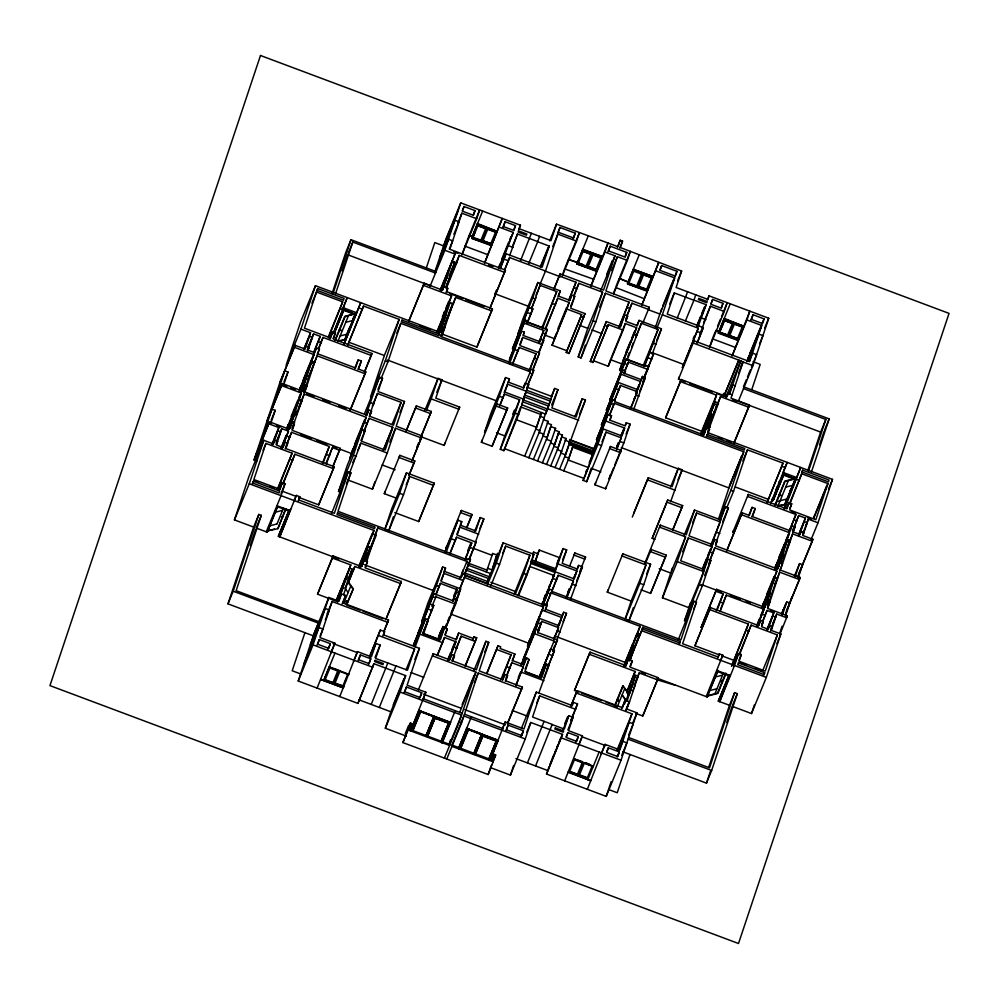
<?xml version="1.0" encoding="UTF-8"?>
<svg xmlns="http://www.w3.org/2000/svg" width="999" height="999" viewBox="0 0 999 999"><rect width="100%" height="100%" fill="white"/><g stroke="black" fill="none" stroke-linecap="round" stroke-linejoin="round"><path stroke-width="1.5" d="M612.624 399.662L596.503 439.71L612.624 399.662L615.222 400.636L614.872 401.673L703.983 435.04L716.47 395.129L680.444 381.63L681.156 379.495L726.935 396.653L728.046 393.344L732.092 394.855M340.172 330.095L340.709 329.37M720.928 681.68C721.94 679.994 721.44 683.441 721.815 681.293M618.593 700.686L618.306 699.812M701.885 434.702L715.084 401.798L701.41 435.164M434.103 716.42L419.617 710.701L411.463 730.706M452.11 305.657L447.977 315.771M706.992 426.024L709.752 426.86L707.816 432.654L832.504 479.358L817.994 522.802L811.151 539.485M406.406 736.126L385.339 728.234L400.162 692.095L405.656 675.636L373.913 663.723L357.917 703.396L298.226 681.031L314.023 633.591M256.88 461.038L254.033 459.977L280.257 381.481L295.08 345.329L305.057 349.063L310.539 332.742L300.936 329.146L315.447 285.702L440.134 332.405L450.112 302.547L437.924 332.692M253.634 527.085L258.828 514.435L261.301 515.359L236.126 590.684L318.956 621.703L313.274 635.801L227.984 603.858L253.634 527.085L234.44 519.892L248.963 476.448L263.786 440.309L273.389 443.906L278.821 427.56L268.856 423.826L269.518 421.853L289.148 429.208L295.404 410.102L287.362 428.459M259.877 445.354L271.99 409.128L275.2 410.327L270.841 423.364M272.69 407.03L284.79 370.804L287.999 372.003L283.641 385.04M302.085 390.934L282.317 383.529L281.618 385.626L301.386 393.032L289.535 428.171M279.608 383.454L295.08 345.329M234.44 519.892L249.263 483.753L263.786 440.309M278.097 488.536L292.12 453.196L265.934 443.394L253.858 479.532L280.045 489.335L282.292 482.629L285.065 483.666L281.069 495.654L266.246 531.805M328.484 337.749L342.694 301.848L316.508 292.033L304.433 328.184L330.619 337.987L332.679 331.855L335.427 332.879L333.379 339.023L371.99 353.484L364.473 372.19M253.359 481.231L252.735 483.066L279.083 492.932L279.695 491.096L253.359 481.231L252.21 484.003M317.732 288.536L317.12 290.384L343.469 300.249L344.081 298.401L317.732 288.536L316.596 291.321M281.706 448.601L288.486 431.181L281.755 428.658L276.398 445.03L283.067 447.527L284.852 442.195L287.65 443.256L285.876 448.588L334.178 466.67L318.669 504.845L298.651 497.34M313.873 352.822L320.217 336.363L313.549 333.866L307.992 350.162L314.71 352.684L316.358 347.764L319.443 348.926L317.807 353.846L355.494 367.957L358.204 359.84L361.351 361.014L358.641 369.131L365.821 371.828L350.337 409.94L365.821 371.828M300.711 386.376L299.887 388.823L313.574 355.469M287.262 427.085L288.124 424.525M331.993 293.718L345.816 252.36L350.999 239.71L435.951 271.528L435.452 273.039L352.809 242.083L348.201 253.334M227.984 603.858L233.179 591.208L258.828 514.435M333.241 292.882L350.999 239.71M288.361 429.695L295.18 409.353M301.074 391.645L307.43 372.714M288.848 429.37L291.308 422.889M301.536 391.408L303.321 386.076M250.187 545.729L255.619 529.482M301.773 391.021L307.155 374.937M299.338 391.758L314.048 354.657L294.43 347.302M301.785 391.533L311.875 361.163M342.195 270.979L347.627 254.733L430.269 285.689L430.02 286.413L444.842 250.274L460.739 202.872L520.442 225.212L519.255 228.746L531.393 233.291L520.504 260.801M289.872 428.309L291.321 423.988M292.932 419.343L295.329 412.175M335.552 293.756L352.809 242.083M296.066 414.872L297.49 410.601M304.021 391.046L305.457 386.775M296.253 414.872L297.69 410.564L295.916 414.897M304.171 391.158L309.54 375.137M366.233 417.32L349.65 458.716L366.233 417.32L304.171 394.068L292.345 427.884M314.623 362.2L304.87 391.983L366.933 415.222L368.693 409.965L371.566 411.051L369.817 416.308L393.481 425.162L401.111 402.36L377.435 393.494L372.302 406.006M318.381 349.7L323.014 337.412L371.316 355.507M285.364 448.376L291.571 432.33L329.27 446.453L323.127 462.912M291.321 422.689L294.405 423.851L292.232 430.369L340.259 448.351L332.754 467.008M308.129 379.008L317.145 355.819L365.172 373.801M261.301 515.359L256.106 528.009L267.22 532.167L275.949 509.827M283.129 484.003L294.88 454.233L333.504 468.693M290.022 510.302L279.32 536.7L278.334 536.338L289.448 510.002M278.946 535.614L289.148 510.576M333.541 333.229L347.24 297.602L343.119 307.667L356.618 312.724L345.354 340.497L344.655 339.285M279.32 536.7L279.882 535.014L279.233 534.765M338.923 559.028L279.745 536.863L290.634 509.328M283.878 524.475L283.953 523.351M344.593 342.782L345.916 338.811L344.942 338.436M355.07 313.911L355.344 313.062M344.705 340.259L355.482 313.798L344.792 339.697L337.887 341.471L348.389 315.859M464.585 574.562L470.454 559.552L467.857 558.578L467.445 559.802L338.012 511.326L350.886 472.802L348.239 471.803L334.365 513.299L298.763 499.962L299.837 496.74L296.328 495.429L279.745 536.863M344.156 344.106L360.739 302.66L353.808 319.58M348.014 344.343L363.561 306.044L399.163 319.38L385.302 360.876L370.479 397.015L384.34 355.519L399.163 319.38M347.652 345.417L363.561 306.044M326.273 464.098L332.405 447.627L339.598 450.324M318.669 504.845L334.178 466.67M340.584 492.17L338.561 491.408L347.115 465.809L361.938 429.657L364.972 430.794L361.488 441.208L385.164 450.074L392.782 427.26L369.118 418.394L363.986 430.906M352.984 448.738L352.11 451.373L365.222 419.393M331.493 513.673L348.239 471.803M338.561 491.408L353.384 455.257L361.938 429.657M365.784 415.284L379.47 377.16L382.517 378.296L378.084 391.558L404.495 401.448L396.216 426.223L422.152 435.939L412.35 460.214M349.575 473.076L360.851 443.144L387.262 453.034L372.44 489.173L347.415 479.807M363.936 431.993L369.118 418.394M369.967 413.636L377.435 393.494M381.106 378.546L387.949 361.863L400.824 323.339L530.257 371.815L529.845 373.052L532.442 374.013L526.748 387.924M426.423 267.632L434.79 242.595L443.618 245.891L458.441 209.753M333.079 555.919L332.367 558.041L350.786 564.947L335.964 601.086L317.545 594.18L333.079 555.919L361.201 566.445L367.944 546.191L370.641 547.202L366.808 558.703M304.92 632.679L292.195 670.766L300.599 673.913M424.175 283.254L408.641 321.528L424.175 283.254L442.607 290.16L452.247 261.301L456.693 262.962L446.428 287.987M435.177 270.979L445.916 239.023L460.739 202.872M298.226 681.031L313.049 644.879L328.846 597.452L338.986 601.248L341.446 593.906L338.586 600.861M319.305 639.56L317.744 644.243L328.746 648.363L330.307 643.681L319.305 639.56L317.033 645.117M464.011 206.493L462.437 211.189L473.451 215.309L475.012 210.614L464.011 206.493L462.3 210.664M383.728 632.067L387.724 622.34L332.155 601.523L320.055 637.624L334.877 643.169L317.12 688.099M468.618 236.8L461.875 254.882L476.698 218.731L461.875 213.187L449.837 249.3L505.407 270.117L489.822 308.554L505.407 270.117M372.44 489.173L374.875 481.893M387.262 453.034L395.542 428.259L421.466 437.974M345.554 578.309L336.7 601.46M441.745 290.459L442.594 287.887M337.724 602.147L350.786 564.947M444.842 250.274L454.995 254.071L441.133 289.211M343.594 594.717L352.135 569.168L348.014 579.233M446.166 287.762L454.695 262.213L449.001 276.124M348.027 583.666L354.832 566.458L400.624 583.603L385.801 619.755M442.532 289.722L443.706 286.85L447.764 288.361L446.653 291.671L492.445 308.828L476.91 347.09L442.32 334.141M341.146 593.806L345.592 595.466L343.069 603.034L388.486 620.042L387.724 622.34M456.693 262.962L459.228 255.394L504.645 272.402M396.516 498.226L384.303 493.656L385.027 491.496M476.698 218.731L479.632 209.952L469.168 235.477L473.414 237.063M438.936 333.691L445.791 314.96M437.487 331.506L451.598 295.916L423.464 285.389M361.613 566.208L364.073 559.727M439.835 332.118L441.171 328.122M361.813 565.958L367.732 546.778L359.553 566.72M440.122 331.606L445.005 316.983M332.817 682.979L338.162 669.929L329.22 666.957L323.688 680.569L343.306 687.924L343.606 687.012L323.988 679.67M361.863 566.333L364.81 557.829L367.52 558.841L366.346 561.675M249.263 483.753L373.963 530.457L359.665 565.946M477.272 224.325L496.89 231.681L496.59 232.58L491.233 245.629L471.615 238.274L491.421 245.055M482.654 211.064L471.915 237.375L491.545 244.718L491.233 245.629M329.22 666.957L348.651 674.874L348.951 673.975M414.048 463.099L414.772 460.939L399.85 455.344L399.125 457.505L414.048 463.099L408.916 475.611M405.969 431.668L416.383 405.869L431.306 411.463L420.891 437.262M366.071 557.717L367.407 553.721M365.934 559.19L368.631 551.173M366.183 559.278L370.454 547.402L366.895 555.869M440.934 335.939L443.306 328.821M366.621 558.891L370.542 547.165M441.071 336.076L447.39 317.183M447.49 317.207L441.246 335.914L444.842 327.41M366.683 561.313L377.797 528.059L466.895 561.438L466.558 562.474L487.012 570.142L492.719 553.483L496.953 555.069L491.983 569.917L487.762 568.344L486.276 571.952M360.489 567.007L363.336 560.064L367.445 561.6L365.309 567.981L401.336 581.48L400.624 583.603M443.868 327.472L455.694 297.452L491.733 310.951M480.744 240.684L486.101 227.635L477.16 224.663M433.491 485.389L409.64 476.448L403.521 494.767L388.698 530.919L384.802 529.458L391.658 508.953L406.481 472.814L434.228 483.204L418.668 521.528L394.817 512.599M481.843 240.709L487.075 228.009M384.802 529.458L399.625 493.319L406.481 472.814M431.181 398.876L438.037 378.371L441.933 379.82L435.814 398.151L459.665 407.08L458.928 409.265L431.181 398.876L426.623 409.99M388.698 530.919L393.406 516.82M485.002 261.888L502.272 218.406L484.503 263.361M343.868 686.226L333.791 683.341L339.148 670.292M491.808 243.931L472.028 237.038M395.929 666.033L375.661 658.441L380.132 645.042L375.874 643.456L371.403 656.855L357.505 651.648L339.747 696.59M360.389 654.894L358.753 659.765L369.143 663.661L370.766 658.791L360.389 654.894L358.104 660.464M505.119 221.728L503.496 226.598L513.873 230.482L515.509 225.624L505.119 221.728L502.847 227.297M499.05 266.633L499.862 264.198M369.955 656.355L380.332 630.044L384.59 631.643L383.504 634.877L419.43 648.339L407.105 685.214L425.849 692.232L410.489 731.243L419.056 710.239M500.249 268.931L506.068 253.746L542.12 267.245L549.2 246.066L537.699 241.758L539.522 236.313M499.625 268.057L513.224 232.417L499.325 227.21M357.917 703.396L373.913 663.723M418.668 521.528L434.228 483.204M420.741 436.65L444.105 445.404L444.842 443.219M476.91 347.09L492.445 308.828M504.507 270.529L509.577 257.555L545.504 271.004L539.797 284.915M509.577 255.756L517.482 234.016L537.749 241.608L528.621 263.848M387.812 662.999L371.216 704.432M385.339 728.234L390.834 711.775L405.656 675.636M446.516 546.603L445.804 548.763L461.351 510.464L472.052 514.473L466.77 527.747M481.381 442.27L496.928 403.971L507.642 407.979L492.095 446.278L481.381 442.27L482.105 440.109M418.094 632.842L433.928 593.656L453.371 600.936L457.142 589.66L440.397 583.391L435.839 594.517M378.509 635.501L414.56 649.013L407.48 670.192L395.979 665.883L379.333 707.467M738.686 400.424L752.934 365.659L768.731 318.231L709.04 295.854L707.866 299.388L676.111 287.475L681.618 271.016L620.391 247.565L622.552 241.121L620.192 240.247L618.044 246.691L556.518 224.163L551.011 240.622L531.393 233.279M433.928 593.656L413.424 645.217L429.957 603.958L433.766 605.382L422.939 632.742M445.979 552.847L457.942 520.204L461.75 521.628L460.539 525.274L475.774 530.981L480.257 517.544L483.816 518.881L475.262 542.594M505.606 377.535L490.784 413.673L484.527 432.43L499.35 396.278L505.606 377.535L509.428 378.958L508.366 382.13L523.576 387.824L525.099 383.279L528.683 384.627L523.364 398.826M529.033 307.405L512.499 348.676L529.033 307.405L532.854 308.841L527.147 323.688M461.351 510.464L460.626 512.612L471.328 516.633M496.928 403.971L496.216 406.118L506.918 410.127M442.682 566.957L427.859 603.096L421.628 621.74L436.451 585.601L442.682 566.957L445.529 568.031L444.418 571.366L461.263 577.684L462.737 573.264L465.522 574.3L458.828 591.795M509.552 363.673L521.478 331.131L524.338 332.192L523.239 335.464L539.984 341.745L540.821 339.235L543.706 340.309L538.811 353.034M415.184 646.852L425.512 618.793L428.309 619.842L423.713 633.591L440.384 639.822L444.418 627.734L447.327 628.821L445.142 635.352L456.468 639.585L458.666 632.991L473.439 638.523L474.026 636.763L476.698 637.762L465.172 666.57M525.324 320.142L509.49 359.328L525.324 320.142L528.021 321.154L527.709 322.078L547.34 329.433L541.808 343.781M537.887 282.48L523.051 318.619L517.857 334.178L532.692 298.027L537.887 282.48L560.277 290.871L558.528 296.129L569.942 300.412L571.703 295.142L574.737 296.278L570.741 308.241L585.014 313.586L568.931 353.496L566.258 352.497L581.668 314.598L566.908 309.066L569.105 302.472L557.792 298.226L545.816 327.422M422.502 633.453L437.849 639.198L443.032 626.548L445.916 627.622L455.544 604.133L435.926 596.778L435.614 597.714L432.917 596.703M435.889 595.004L440.397 583.391M463.386 580.669L443.906 573.364L441.158 581.568L460.651 588.861L455.544 604.133M512.4 364.735L519.218 347.49L536.063 353.796L529.458 370.729M542.232 344.692L522.752 337.4L520.004 345.592L539.497 352.897L532.804 370.379M531.493 308.803L540.084 285.339L556.743 291.583L542.445 328.696M406.418 687.012L404.82 691.808L420.104 697.527L421.715 692.732L406.418 687.012L404.145 692.569M478.696 534.215L459.802 527.135L457.155 535.039L476.048 542.12L469.255 559.915M526.448 391.296L507.554 384.215L504.907 392.132L523.801 399.2L518.681 414.535L503.858 450.686L500.299 449.35L504.795 435.914L519.617 399.762L504.383 394.068L499.825 405.182M559.964 227.485L558.366 232.28L573.651 238.012L575.249 233.217L559.964 227.485L557.692 233.042M449.787 554.283L456.543 537.212L471.753 542.907L465.109 559.964M499.737 406.056L504.383 394.068M545.504 271.004L557.829 234.128L576.56 241.146L562.312 275.911M492.095 446.278L507.642 407.979M491.908 760.052L494.218 754.42L495.679 754.969L488.174 774.525L402.897 742.582L410.402 723.026L411.588 723.476L409.615 729.395L449.925 744.492L449.587 745.479L408.091 729.932L410.402 723.026M507.405 724L522.377 687.075L505.794 680.856L507.554 675.574L504.67 674.5L502.909 679.77L479.195 670.891L488.748 642.32L485.939 641.271L476.398 669.842L452.684 660.963L454.458 655.694L451.573 654.607L449.812 659.889L433.216 653.671L432.492 655.856L475.899 672.102L459.228 721.99L444.405 758.129M554.258 288.549L560.127 273.863L603.533 290.122L614.997 255.794L604.969 252.035L608.016 242.932L591.021 285.577M438.673 639.61L443.032 626.548M500.299 449.35L515.122 413.199L519.617 399.762M538.923 342.694L543.756 330.469L524.313 323.177M563.149 273.077L564.56 268.868L593.194 279.071M503.858 450.686L520.679 406.918L540.821 414.46L536.538 427.285L524.675 456.206M521.578 404.62L545.666 414.185L551.036 399.363L526.785 390.272L525.012 395.179L549.263 404.258M546.79 410.826L522.539 401.748L524.275 396.978L548.526 406.069M576.56 241.146L579.383 232.73L569.005 258.029M437.574 655.244L444.468 637.474L455.894 641.745L449.001 659.515M532.442 374.013L533.753 370.117L531.156 369.143L530.806 370.179L441.708 336.813L452.809 303.559L448.826 313.299M545.342 329.782L557.792 298.226M591.358 253.334L585.889 266.721L596.79 270.429L596.49 271.328L576.873 263.973L596.678 270.766M584.74 265.909L577.172 263.074L577.434 262.287L568.431 259.428L565.109 267.52M566.845 350.749L552.072 345.217L569.105 302.472M555.119 336.551L555.993 333.916M569.093 300.05L575.986 282.255L559.39 276.036M573.688 296.953L578.871 283.329L602.572 292.22L593.031 320.791L578.209 356.93L581.006 357.979L595.829 321.84L605.382 293.269L629.095 302.148L619.343 326.885M452.035 660.664L461.163 636.201L475.437 641.545M447.227 722.227L434.927 717.632L448.863 722.839L440.921 741.558M592.444 253.371L586.987 266.745L597.065 269.63M541.558 412.649L535.789 429.095L539.897 430.631L528.783 457.742M465.546 575.349L486.95 583.354L488.673 578.583L465.859 570.042M518.543 595.516L527.097 574.662L533.891 554.345L503.096 542.819L487.2 582.205L490.497 573.538L467.682 564.997M492.719 568.119L497.689 553.259L495.354 558.941M487.187 585.377L496.316 563.136L503.096 542.819M537.549 461.026L547.177 437.525L543.031 435.976L548.051 421.341L543.444 419.605L554.682 388.436L557.954 389.66L551.873 407.879L576.111 416.958L582.192 398.751L585.464 399.975L564.747 456.618L568.955 458.191L563.761 470.841M566.258 352.497L581.668 314.598M568.931 353.496L585.014 313.586M490.459 586.613L499.575 564.36L505.669 546.153L529.907 555.232L523.826 573.438L515.272 594.293M455.194 710.701L442.033 743.119L450.636 722.065M610.177 246.179L608.591 250.911L625.174 257.13L626.76 252.385L610.177 246.179L607.892 251.736M547.177 437.525L551.473 424.7L547.315 423.139L548.051 421.341M578.209 356.93L587.749 328.359L602.572 292.22M449.063 744.205L450.499 739.884M459.627 712.562L475.899 672.102M542.395 462.837L551.298 441.146L546.441 439.335L550.724 426.511L555.581 428.321L550.549 442.957L554.707 444.518L546.553 464.398M581.006 357.979L585.302 345.13M446.753 759.015L461.575 722.864L478.246 672.989L521.653 689.248M555.581 428.321L554.845 430.132L558.99 431.693L553.97 446.316L558.116 447.877L550.711 465.946M613.661 293.781L627.347 260.414L617.357 256.668L605.881 290.996L649.288 307.255L648.563 309.44L631.967 303.221L626.835 315.734M554.707 444.518L558.99 431.693M558.254 433.491L562.4 435.052L557.38 449.687L561.725 451.311L555.057 467.582M558.116 447.877L562.4 435.052M471.391 716.77L458.803 747.801L466.833 728.146M467.145 728.658L497.839 740.147L489.572 760.389M608.341 324.588L593.518 360.739L608.279 366.271L623.114 330.12L608.341 324.588L592.931 362.487L590.259 361.488L606.343 321.566L620.616 326.91L624.612 314.96L627.647 316.096L625.886 321.366L637.312 325.637L639.073 320.379L661.463 328.771L652.285 354.046M613.823 292.657L615.122 288.748M561.663 436.863L566.008 438.486L560.988 453.121L565.496 454.807L559.565 469.268M514.148 594.18L529.907 555.232M487.062 673.164L498.014 645.754L500.699 646.753L500.112 648.501L514.872 654.033L512.674 660.639L523.988 664.884L526.173 658.353L529.07 659.44L525.037 671.528L541.695 677.772L546.291 664.035L549.088 665.084L538.761 693.144M590.259 361.488L606.343 321.566M592.931 362.487L593.518 360.739M627.347 260.414L630.381 251.311L619.867 276.973M565.496 454.807L569.78 441.983L565.272 440.297L566.008 438.486M532.754 554.845L533.653 552.147L537.762 553.683L535.052 561.775M530.919 562L531.655 559.765L555.906 568.843L554.782 572.202L555.531 570.392L531.281 561.313M569.043 443.793L573.239 445.354L568.206 460.002L588.261 467.507L583.141 480.369L586.688 481.705L601.51 445.566L606.006 432.13L621.241 437.837L616.595 449.825M568.955 458.191L573.239 445.354M616.096 286.164L619.28 278.396L628.021 282.193L627.759 282.979L647.377 290.322L647.077 291.233L627.459 283.878L647.265 290.672M535.189 562.212L539.248 550.062L559.39 557.604L555.781 568.406M474.175 753.258L481.968 734.065L467.407 728.608M495.005 740.134L482.717 735.539L496.565 740.983L488.898 759.715M501.91 679.332L511.038 654.869L496.753 649.525M608.279 366.271L610.489 359.665L621.803 363.898L619.63 370.429L622.527 371.528M636.588 286.288L641.932 273.239L632.991 270.267M506.081 677.697L511.838 662.699L523.251 666.982L515.796 686.138M625.649 319.618L631.967 303.221M623.114 330.12L625.312 323.526L636.625 327.759L619.63 370.429M643.031 273.276L637.574 286.651L647.639 289.535M521.428 664.31L538.074 622.802L540.958 623.875L538.111 630.831M523.251 658.94L539.535 618.418L559.028 625.711L561.775 617.519L542.282 610.214L544.405 603.846L547.19 604.894L545.704 609.303L562.549 615.621L563.673 612.275L566.52 613.336L555.731 643.106M459.89 588.611L464.448 577.484L543.344 607.03L527.46 646.365L542.282 610.214M529.582 639.997L529.17 641.221L530.319 638.436M585.714 472.639L586.675 469.792M641.583 305.619L658.753 262.45L641.683 305.632M591.808 456.468L593.144 452.06L568.893 442.982M588.261 467.507L592.544 454.67L572.502 447.165M571.153 720.491L577.534 703.908L573.276 702.322L572.19 705.556L536.276 692.107L523.951 728.97L505.207 721.952L490.397 759.64L498.426 739.972M494.218 754.42L492.307 760.152L452.335 745.179L451.948 746.365L493.369 761.875M502.397 730.381L502.997 728.596L464.485 714.185M521.928 664.198L534.44 633.678L539.535 618.418M542.894 605.506L549.338 589.085L551.923 590.059L551.523 591.283L680.956 639.772L693.83 601.248L696.478 602.235L682.617 643.731L718.219 657.067L719.292 653.846L722.801 655.157L706.206 696.59M618.393 382.442L601.435 424.95L618.393 382.442L637.874 389.747L640.621 381.543L621.128 374.25L622.589 369.855L625.474 370.941L624.637 373.439L641.383 379.72L642.469 376.436L645.329 377.51L633.965 408.666M626.223 358.978L609.865 399.737L626.223 358.978L645.854 366.333L646.166 365.397L648.863 366.408L642.707 381.968M542.27 604.907L555.332 571.815L574.225 578.896L576.873 570.978L557.966 563.911L563.099 548.576L566.645 549.9L562.162 563.336L577.397 569.043L578.621 565.397L582.429 566.833L570.466 599.475M583.141 480.369L597.964 444.23L603.084 428.896L621.977 435.976L624.625 428.059L605.731 420.991L607.954 414.31L611.538 415.659L610.014 420.204L625.224 425.899L626.286 422.727L630.107 424.163L623.838 442.907L614.71 465.147M488.174 774.525L491.645 764.809M586.688 481.705L591.183 468.269L600.874 471.903M546.066 605.082L550.973 592.919L640.072 626.298L636.863 635.676L638.885 636.425L639.71 633.953L629.707 658.778M609.365 415.659L614.335 403.309L743.768 451.785L730.893 490.309L718.918 519.505M554.02 639.26L558.541 627.647L541.795 621.366L538.024 632.642L557.467 639.922L553.034 651.311M614.472 400.974L620.516 385.427L637.362 391.733L631.106 407.592M624.15 373.014L628.408 362.175L647.839 369.455M627.097 360.402L641.395 323.289L658.054 329.52L644.018 366.508M508.129 725.099L506.518 729.894L521.815 735.626L523.414 730.831L508.129 725.099L505.844 730.656M551.548 592.345L558.204 575.287L573.414 580.981L566.645 598.051M661.675 265.584L660.064 270.379L675.349 276.099L676.96 271.303L661.675 265.584L659.964 269.755M594.904 484.777L610.439 446.478L621.153 450.487L605.606 488.786L594.904 484.777L595.616 482.629M574.862 552.984L574.138 555.132L584.852 559.14L585.564 556.992L574.862 552.984L569.58 566.258M610.439 446.478L609.727 448.638L620.429 452.647L621.153 450.487M655.419 327.322L659.852 314.048L674.675 277.897L655.931 270.879M660.526 312.25L661.738 308.654M539.235 677.909L550.636 649.15L554.445 650.586L543.956 677.597M644.592 366.071L649.725 352.61L653.533 354.033L643.731 378.921M656.655 328.671L662.349 314.772L674.675 277.897M534.44 633.678L554.058 641.021L553.758 641.957L556.455 642.969M605.606 488.786L606.331 486.638M610.464 474.725L609.015 479.058L613.573 467.932M490.484 767.619L510.439 775.099L513.648 765.496M510.439 775.099L525.262 738.948L530.769 722.489L562.512 734.365L546.515 774.038L606.218 796.378L621.041 760.239L636.937 712.836L626.785 709.04L629.233 701.698L625.811 710.039M575.711 709.365L539.66 695.866L532.579 717.045L552.197 724.4L535.564 765.971M695.729 294.842L693.918 300.262L674.3 292.919L667.22 314.098L703.271 327.597L697.452 342.794M544.08 721.353L527.435 762.936M687.612 291.795L677.247 318.069M546.515 774.038L562.512 734.365M548.414 768.356L548.813 767.17M607.292 592.17L622.839 553.846L650.586 564.235L643.743 584.74L628.92 620.891L625.024 619.43L631.143 601.111L607.292 592.17L608.016 589.997M578.808 692.045L574.512 690.434L590.047 652.16L626.073 665.659L636.176 635.414M700.799 433.828L701.648 431.268L665.621 417.769L681.156 379.495M685.564 381.868L678.471 379.208L679.233 376.923M698.276 328.221L682.367 367.607L698.276 328.221L662.349 314.772M564.685 780.843L582.442 735.901L568.556 730.694L573.039 717.294L568.781 715.696L564.298 729.095L552.147 724.55M571.241 705.506L577.135 690.696L622.552 707.717L625.087 700.149L629.532 701.81L626.111 710.152M574.512 690.434L590.047 652.16M622.839 553.846L622.115 556.031L645.966 564.959L639.847 583.291L625.024 619.43M632.305 517.07L648.276 477.722L672.127 486.663L678.259 468.331L682.142 469.792L670.604 501.735M732.567 354.62L749.837 311.151L746.902 319.942L761.725 325.487L749.625 361.588L694.055 340.771L693.294 343.069L738.935 360.152L723.888 396.216L716.795 393.556M698.226 326.411L706.118 304.658L693.968 300.112L685.364 321.116M567.894 732.617L566.271 737.487L576.66 741.383L578.284 736.513L567.894 732.617L566.183 736.787M699.625 334.952L710.376 306.256L724.263 311.463L709.44 347.602M712.637 299.45L711.013 304.32L721.39 308.204L723.014 303.346L712.637 299.45L710.926 303.621M709.939 346.141L712.387 338.798L735.014 347.29M568.181 772.327L590.809 780.781L568.369 771.765L587.986 779.108M724.263 311.463L727.21 302.66L721.54 316.483M720.104 331.905L715.871 330.307L718.88 331.456L718.606 332.242L738.236 339.598L737.924 340.497L718.306 333.142L730.219 303.808M718.306 333.142L724.225 318.406L743.693 326.211L724.075 318.856M654.894 539.335L652.185 538.324L667.732 500.012L682.654 505.594L672.802 530.007M645.491 561.276L644.805 563.324L660.314 525.137L686.238 534.852L694.517 510.077L720.928 519.967M665.396 557.242L666.121 555.069L651.198 549.487L650.474 551.648L665.396 557.242L650.574 593.381L641.071 589.822M652.185 538.324L667.732 500.012M660.314 525.137L659.627 527.172L685.551 536.888L677.285 561.663L662.462 597.802L688.873 607.692L703.696 571.553L677.285 561.663M577.31 774.725L582.654 761.688L573.713 758.716L593.144 766.633L593.443 765.721M628.92 620.891L633.316 607.704M727.434 335.552L732.791 322.502M728.533 335.577L733.89 322.54M624.325 665.209L625.249 662.437L556.593 636.725M627.722 658.141L627.784 658.441M629.932 660.863L634.865 646.166L632.267 645.192L625.337 666.096L629.07 656.93M626.136 664.098L632.267 645.192M625.574 666.208L628.621 658.266M703.458 434.353L710.351 414.048L712.949 415.022L708.553 428.171M703.421 434.952L710.351 414.048M650.574 593.381L666.121 555.069M704.208 432.954L710.264 414.285L712.886 415.222M707.042 424.425L707.767 424.2L707.055 423.926L705.694 427.335L706.393 427.597L705.806 426.998M631.78 652.684L633.104 648.726M629.595 660.426L634.652 646.753M708.803 425.586L711.463 417.594L709.727 421.853M708.653 426.348L712.737 415.609M738.498 338.798L718.731 331.905M629.632 660.651L641.633 630.706L766.333 677.409L751.51 713.561L732.13 706.293L726.71 722.552M642.819 627.322L642.282 628.933L679.782 642.981L680.319 641.37L642.819 627.322L641.683 630.094M707.255 434.465L706.718 436.076L744.23 450.124L744.767 448.514L707.255 434.465L706.118 437.25M714.435 404.108L717.032 405.082L717.794 402.809L718.443 403.047L707.854 431.918M627.459 658.978L632.317 660.801L630.182 667.195L658.304 677.722L642.769 715.996L635.689 713.348M738.523 373.089L743.081 361.975L730.993 398.164L749.412 405.07L733.878 443.344L748.701 407.192L720.566 396.665L708.741 426.685M576.373 692.994L631.942 713.81L619.904 749.924L605.082 744.367L587.325 789.31M608.329 747.801L606.768 752.497L617.769 756.618L619.33 751.922L608.329 747.801L606.618 751.972M753.034 314.747L751.46 319.43L762.474 323.551L764.035 318.868L753.034 314.747L750.749 320.304M626.61 692.819L635.127 671.44L589.335 654.283M628.433 694.442L631.493 685.401M627.072 700.898L635.614 675.349L627.647 694.867M729.645 393.943L740.634 361.051L752.934 365.659M662.462 597.802L670.729 573.026L685.551 536.888M671.415 570.991L672.389 568.081M629.532 701.81L639.173 672.951L657.592 679.857M748.825 356.181L747.639 359.702L760.763 327.722M702.796 570.129L711.962 546.803L688.286 537.937L680.669 560.751L704.345 569.617M710.589 545.529L720.279 521.903L696.615 513.036L688.985 535.851L712.662 544.717L714.422 539.46L717.294 540.534L715.546 545.791L777.609 569.03L779.744 562.649L782.517 563.686L779.607 570.791M606.218 796.378L608.516 789.485L617.245 792.744L630.019 754.495M608.953 788.174L611.151 781.63M751.81 389.523L760.202 364.385L753.059 361.713M642.769 715.996L658.304 677.722M748.701 407.192L749.412 405.07M678.046 640.247L693.83 601.248M690.384 603.159L684.44 620.953L699.263 584.802L707.816 559.203L710.851 560.339L702.297 585.951L695.454 602.622M718.456 519.318L728.945 487.937L743.768 451.785M711.675 544.83L725.361 506.705L728.396 507.842L715.846 543.181M726.698 507.979L733.541 491.296L747.402 449.812L783.016 463.149L767.12 502.522L783.016 463.149M708.528 564.26L714.847 547.889L776.91 571.128L762.799 606.718M719.28 654.882L694.954 645.766L710.451 607.604L758.765 625.699L760.539 620.367L763.348 621.415L761.563 626.748L768.231 629.245L772.652 616.021L775.686 617.157L770.554 629.67M733.453 530.556L732.779 532.579L748.276 494.418L786.9 508.878L788.948 502.747L791.707 503.771L789.647 509.915L815.833 519.717L827.921 483.578L801.722 473.763L789.759 502.959M694.954 645.766L710.451 607.604M716.608 589.31L701.123 627.422L716.608 589.31L764.635 607.292L767.07 600.636M742.182 512.787L726.598 551.148L742.182 512.787L749.375 515.484L752.085 507.355L755.219 508.528L752.509 516.658L790.209 530.769L791.845 525.861L794.929 527.01L793.293 531.93L800.024 534.453L801.061 531.331L799.35 535.501M748.276 494.418L747.602 496.441L795.903 514.522L789.56 530.981M717.007 610.439L723.139 593.968L715.946 591.283M720.142 611.613L726.285 595.154L763.973 609.265L757.766 625.312M772.389 498.538L770.616 503.833L787.212 462.387L783.091 472.452L796.59 477.51L796.028 479.195L782.941 474.3L783.516 472.602M784.739 508.628L800.711 467.445L785.326 505.282L784.665 505.044L795.179 479.42L783.403 475.012L772.901 500.636L772.239 500.387L772.814 498.701M657.13 678.209L707.192 696.952L708.216 693.368M772.901 500.636L783.104 475.599M773.176 499.787L773.788 499.063M777.709 488.761L778.084 487.874M729.994 675.399L719.292 701.485L718.306 701.123L729.12 675.361M718.918 700.399L719.854 699.799L719.292 701.485M784.665 505.044L784.627 504.07M785.514 502.822L786.937 498.439M708.766 767.207L729.457 705.294L719.717 701.648L729.42 675.761M784.115 508.928L785.888 503.596M723.85 689.26L724.125 688.211M731.942 665.147L748.401 624.088L709.777 609.627M739.747 652.921L751.148 625.124L777.347 634.927L765.271 671.078L739.073 661.263L741.32 654.557L738.548 653.508L734.54 665.496L719.717 701.648M731.53 666.37L748.401 624.088M802.697 470.167L802.085 472.015L828.421 481.88L829.045 480.044L802.697 470.167L801.56 472.952M739.41 654.894L751.148 625.124M789.797 504.108L801.722 473.763M776.098 564.71L775.274 567.157L789.06 533.578M763.636 602.622L762.786 605.182L774.762 575.986M807.841 470.379L820.641 432.08L825.823 419.43L743.493 388.586L744.03 386.975L829.182 418.881L811.438 472.003M808.591 470.991L825.823 419.43M622.802 751.785L706.468 783.129L711.65 770.479L737.324 693.643L734.64 692.644L709.527 767.831L628.533 737.499M767.469 597.752L768.281 597.664L767.582 597.402L766.32 600.474L766.907 601.073M779.158 564.435L778.571 563.836L779.307 563.998M777.06 569.18L783.091 551.211M764.21 608.478L770.878 587.524L763.948 608.428L770.004 593.568M777.272 569.343L783.166 551.286L783.84 551.985L780.381 562.337M775.311 568.656L789.547 532.742L741.52 514.76M765.371 606.093L766.77 601.935M767.157 600.911L774.774 577.522M778.046 568.169L779.133 563.823M779.919 562.712L787.724 539.385L775.748 568.581M706.468 783.129L710.414 771.303M819.567 444.805L824 431.531M766.458 603.983L767.894 599.687L766.183 603.883M767.607 606.018L772.989 589.947M781.73 563.723L785.027 553.858M762 623.688L767.07 610.426L773.788 612.949L766.945 629.919M785.788 612.911L799.45 579.582L779.682 572.177L767.719 608.453L787.349 615.809L786.688 617.782L776.722 614.048L772.739 623.776M797.439 577.397L812.262 541.258L792.632 533.903L780.381 570.079L800.162 577.484L799.45 579.582M793.506 529.245L798.713 515.571L805.381 518.081L799.25 535.464M776.722 614.048L771.24 630.369L780.843 633.965L766.333 677.409M817.994 522.802L808.391 519.205L802.946 535.551L812.924 539.285L812.262 541.258M814.21 516.183L813.598 518.031L826.76 485.601M783.228 609.577L782.254 612.474L785.714 604.045M782.379 614.959L786.737 601.91L789.822 603.071L785.464 616.108M795.192 576.635L799.55 563.598L802.622 564.747L798.263 577.784M764.66 672.727L764.035 674.575L737.699 664.71L738.311 662.861L764.66 672.727L763.511 675.511M751.51 713.561L754.407 704.869M779.657 633.503L782.067 626.261M790.521 600.973L791.97 596.628M522.377 664.422L524.8 657.167L527.684 658.254M345.854 601.648L346.403 601.386M780.032 493.981L779.545 493.931M720.866 680.868L721.515 681.181L721.078 680.569M315.447 285.702L300.624 321.84L286.101 365.284L300.936 329.146M311.95 303.159L316.508 292.033M267.495 419.68L282.317 383.529M266.795 421.778L281.968 384.578M283.966 381.843L287.999 372.003M254.695 458.004L269.518 421.853M254.033 459.977L268.856 423.826M271.166 420.167L275.2 410.327M303.696 349.425L310.539 332.742M304.208 348.763L309.353 336.263L312.362 337.387L307.23 349.9M263.087 450.337L265.934 443.394M304.957 348.738L306.094 345.954L309.128 347.09L307.417 351.261L309.028 347.053M308.978 344.992L313.549 333.866M271.978 444.243L278.821 427.56M272.078 444.58L277.809 430.681L280.719 431.768L276.161 442.894M272.852 444.555L274.563 440.384L277.572 441.508L276.436 444.293M277.198 439.785L281.755 428.658M313.948 351.66L320.217 336.363M276.336 444.255L277.472 441.471M303.246 379.745L312.937 356.106M314.073 353.334L316.358 347.764M299.225 390.796L314.048 354.657M300.075 390.646L312.025 361.226L314.96 362.325M300.637 390.559L307.055 374.887M300.599 390.684L306.955 375.174M318.456 348.539L323.014 337.412M300.986 391.758L304.183 383.803M291.096 416.558L297.889 400.012M298.963 397.315L300.137 394.468M303.097 387.325L301.323 391.633L304.22 384.553L307.005 385.589L304.158 392.545M301.661 391.758L304.358 384.952M286.563 429.183L301.386 393.032M317.158 354.483L319.443 348.926M287.262 428.671L299.25 399.425L302.035 400.462L298.039 410.189M308.916 376.099L317.145 355.819M287.774 428.733L295.404 410.102M288.474 428.896L292.457 420.779M288.748 428.396L291.071 422.714M281.056 447.714L286.139 435.377M288.499 429.72L291.983 421.191L294.58 422.165L292.245 427.847M292.395 420.729L289.198 428.696L291.184 424.088M303.908 392.619L306.818 385.527M281.156 448.663L286.288 436.163M281.643 447.864L288.486 431.181M289.623 428.559L291.346 424.363M299.038 406.581L304.171 394.068M282.567 447.764L284.852 442.195M298.364 408.916L301.848 400.399M328.446 336.601L342.694 301.848M292.133 429.408L294.405 423.851M286.438 444.842L291.571 432.33M329.82 338.798L332.679 331.855M285.377 448.813L287.65 443.256M333.404 332.854L342.969 309.515M334.091 333.004L343.431 310.227L355.207 314.635M334.403 332.867L343.656 310.314M334.116 333.716L343.943 309.74M333.142 338.436L335.427 332.879M334.852 340.572L344.792 316.333L353.646 314.073M338.873 331.73L339.485 329.545M335.689 339.56L345.055 316.708L355.032 313.711M340.497 330.132L341.096 330.694M277.297 489.348L292.12 453.196M279.445 489.585L282.292 482.629M283.479 482.03L294.88 454.233M281.081 493.406L285.065 483.666M346.091 335.627L347.252 332.804M352.959 318.768L354.195 315.884M348.127 330.831L349.275 328.009M346.478 337.437L348.176 333.316M349.3 330.569L350.424 327.822M276.486 508.503L276.998 507.255M267.22 532.167L277.635 506.793L288.748 510.964L289.023 510.114L278.334 536.338M277.098 523.776L283.504 508.116M282.093 518.119L281.618 517.032L282.392 517.557M281.543 517.22L281.943 516.945M285.19 509.79L277.872 528.658L267.357 530.919M282.33 517.395L282.792 516.533M277.872 528.658L286.039 508.741M294.056 500.986L296.328 495.429M298.127 500.911L299.837 496.74M354.795 368.181L358.204 359.84M357.929 369.355L361.351 361.014M322.427 463.136L329.27 446.453M326.136 462.924L332.405 447.627M364.585 371.553L371.99 353.484M332.842 466.421L340.259 448.351M396.828 333.079L400.824 323.339M364.647 413.311L379.47 377.16M355.007 443.331L364.697 419.705M366.408 415.534L368.693 409.965M377.947 389.423L382.517 378.296M369.293 416.608L371.566 411.051M360.976 440.522L364.972 430.794M352.859 462.599L354.57 458.429M357.992 450.087L360.851 443.144M346.316 483.916L350.886 472.802M440.109 256.393L454.932 220.242L459.003 221.778L453.883 234.29M434.84 272.627L448.526 239.273L452.672 240.821L449.25 249.163M457.892 222.914L461.875 213.187M440.734 288.823L454.995 254.071M440.272 290.497L452.247 261.301M441.471 290.634L446.728 277.834L449.175 278.746L446.228 285.926M317.545 594.18L332.367 558.041M473.301 214.785L475.012 210.614M446.116 287.375L450.674 276.248M451.81 273.464L459.228 255.394M446.053 292.532L447.764 288.361M391.983 424.6L401.111 402.36M383.229 450.187L392.345 427.947M383.666 449.513L392.782 427.26M399.937 412.575L404.495 401.448M471.615 238.274L477.385 223.988L497.002 231.343L477.534 223.539L476.973 225.237L496.59 232.58M473.638 235.427L475.262 231.481M473.076 237.362L477.847 225.749L485.689 228.684M389.835 442.17L395.542 428.259M442.32 316.97L444.655 311.276M445.816 308.429L448.738 301.311M444.118 312.899L444.505 312.075M436.775 332.068L451.598 295.916M313.761 634.353L328.846 597.452M310.339 644.592L325.162 608.453L329.32 610.002L325.324 619.73M438.449 332.729L444.917 316.945M439.423 332.38L442.033 325.849M304.033 663.648L318.856 627.509L322.927 629.033L320.08 635.988M439.66 332.542L440.821 329.707M440.459 331.256L442.207 326.998M446.004 321.091L455.694 297.452M327.023 614.035L332.155 601.523M336.551 600.274L349.687 568.256L353.733 569.767M336.363 600.849L345.042 579.695L342.482 587.362L343.706 587.824M406.693 429.508L416.383 405.869M336.913 601.061L346.665 577.272L349.126 578.184L345.005 588.249M337.6 601.298L339.335 597.077M339.81 595.854L343.381 587.2M384.303 493.656L399.85 455.344M348.002 583.141L354.832 566.458M342.17 603.808L345.592 595.466M359.028 565.709L372.14 533.741L376.236 535.277L368.256 554.732M343.693 603.246L350.786 586.013M359.141 566.595L373.963 530.457M359.965 566.97L368.169 546.94M360.651 567.145L364.123 558.691M424.925 410.339L438.037 378.371M361.513 565.234L363.848 559.552M361.263 566.558L364.81 557.829M347.577 601.086L347.177 601.685L347.078 601.036M361.725 565.958L364.298 559.84L362.662 564.11M328.034 649.238L330.307 643.681M346.441 604.545L353.296 588.773L347.752 581.118M374.375 536.401L377.797 528.059M347.028 603.908L347.515 602.047M346.865 604.432L353.296 588.773M368.094 553.171L375.487 534.989M365.159 567.157L367.445 561.6M436.8 392.332L441.933 379.82M330.881 652.909L334.877 643.169M419.905 439.26L431.306 411.463M416.895 446.99L418.606 442.819M411.888 460.964L422.152 435.939M372.739 667.257L334.952 653.109L323.688 680.569L320.679 679.42L343.306 687.924M409.078 474.837L414.772 460.939M406.218 484.79L409.64 476.448M501.823 258.991L508.666 242.307M509.802 239.523L510.939 236.738M513.798 229.795L515.509 225.624M498.401 268.556L513.224 232.417M500.362 267.645L506.068 253.746M518.731 229.383L520.442 225.212M512.912 245.13L517.482 234.016M339.835 671.378L335.065 683.004L342.919 685.938L347.677 674.313M505.019 268.681L509.577 257.555M494.817 294.156L496.528 289.985M344.967 682.23L346.104 679.457M353.521 661.375L357.505 651.648M444.105 445.404L459.665 407.08M369.493 656.468L380.332 630.044M370.179 657.354L375.874 643.456M386.513 617.619L401.336 581.48M368.481 664.347L370.766 658.791M383.928 631.168L388.486 620.042M382.879 635.814L384.59 631.643M375 657.554L380.132 645.042M549.675 240.846L556.518 224.163M540.184 267.033L548.164 247.577M540.646 266.908L549.2 246.066M552.697 246.641L557.829 234.128M536.088 295.067L540.084 285.339M508.941 361.713L521.478 331.131M531.48 308.554L536.038 297.427M527.147 322.739L532.854 308.841M523.189 334.977L524.338 332.192M519.892 344.343L522.752 337.4M512.949 362.787L519.218 347.49M507.717 383.129L509.428 378.958M504.133 392.557L507.554 384.215M572.976 238.773L575.249 233.217M444.83 552.172L457.942 520.204M553.846 289.161L560.127 273.863M460.039 525.799L461.75 521.628M456.943 534.09L459.802 527.135M556.743 291.583L541.92 327.722L526.648 322.003M450.274 552.509L456.543 537.212M443.831 572.19L445.529 568.031M441.046 580.319L443.906 573.364M414.098 646.603L425.512 618.793M539.185 341.583L543.756 330.469M558.004 296.428L560.277 290.871M539.685 342.02L540.821 339.235M406.006 669.867L414.56 649.013M431.93 606.518L435.926 596.778M529.22 370.479L536.063 353.796M426.923 622.065L433.766 605.382M393.219 704.944L404.058 678.533M523.389 387.45L525.099 383.279M542.782 340.559L547.34 329.433M423.201 632.617L427.759 621.49M512.749 414.235L514.46 410.065M523.414 388.499L530.257 371.815M466.92 526.985L472.052 514.473M539.135 351.436L543.706 340.309M533.229 368.181L539.497 352.897M577.172 263.074L588.399 235.577M576.873 263.973L582.417 250.374L591.246 253.671M414.86 659.452L419.43 648.339M528.046 384.016L533.753 370.117M526.972 388.798L528.683 384.627M524.288 396.378L525.462 393.519M522.14 403.271L523.801 399.2M568.581 300.324L575.986 282.255M474.562 531.456L480.257 517.544M558.016 328.509L566.57 307.655M569.418 300.711L571.703 295.142M467.794 550.449L470.641 543.493M552.072 345.217L566.908 309.066M464.922 559.59L471.753 542.907M573.738 295.841L578.871 283.329M570.741 306.019L574.737 296.278M479.87 528.521L483.816 518.881M462.15 572.477L463.299 569.692M460.064 578.121L466.895 561.438M461.026 577.434L462.737 573.264M453.846 595.754L456.705 588.798M469.006 559.29L476.048 542.12M452.584 600.786L457.142 589.66M452.884 600.511L456.306 592.17L459.19 593.244L451.198 612.712M441.096 630.406L438.549 637.087L440.834 631.518M453.071 601.211L454.208 598.438L457.092 599.512L445.117 628.708M464.185 574.837L470.454 559.552M418.394 689.822L433.216 653.671M439.323 640.172L444.418 627.734M454.945 602.772L460.651 588.861M444.93 628.009L446.64 623.838M447.777 621.053L449.488 616.883M445.067 634.353L447.327 628.821M419.43 698.301L421.715 692.732M437.05 655.544L444.468 637.474M405.282 733.678L408.703 725.336M402.897 742.582L408.091 729.932M409.29 729.095L411.588 723.476M590.721 286.788L604.969 252.035M422.989 699.188L425.849 692.232M411.201 730.694L419.355 710.751L450.062 722.24L441.795 742.482M411.176 731.243L419.767 710.277M412.837 730.281L420.567 711.35L434.053 716.658L426.386 735.351M413.024 730.444L420.704 711.788L433.716 716.745M551.261 396.778L554.682 388.436M551.685 404.957L557.954 389.66M447.839 659.402L450.686 652.447M451.823 649.675L454.682 642.719M455.819 639.934L458.666 632.991M447.914 660.439L455.319 642.369M617.345 247.19L620.192 240.247M448.476 659.827L455.894 641.745M606.643 274.488L612.337 260.589M492.719 553.483L491.983 555.294L473.389 548.326M600.749 290.547L614.997 255.794M449.288 660.164L451.573 654.607M619.692 248.077L622.552 241.121M533.391 459.465L543.768 434.165L539.16 432.442L544.193 417.807L540.084 416.258M456.031 648.701L461.163 636.201M611.65 270.579L617.357 256.668M452.172 661.251L454.458 655.694M599.675 307.168L605.382 293.269M425.661 736.313L433.766 716.52M426.024 736.151L434.328 715.721M427.197 736.563L434.927 717.632M427.385 736.725L435.04 718.144M427.51 736.538L435.114 717.657M502.822 553.096L505.669 546.153M625.049 256.556L626.76 252.385M472.889 639.547L474.026 636.763M465.297 665.571L476.698 637.762M639.135 255.107L627.872 282.642L636.763 285.914M627.459 283.878L633.104 269.93L652.722 277.285L652.422 278.184L632.804 270.841L633.366 269.143L652.996 276.498L633.216 269.593M440.909 741.782L448.451 723.164M628.92 282.979L633.691 271.353M441.121 741.807L448.863 722.839M574.787 416.82L582.192 398.751M473.976 670.466L485.939 641.271M579.77 413.873L585.464 399.975M462.137 704.595L474.113 675.411M484.752 652.047L488.748 642.32M618.831 327.173L629.095 302.148M619.48 327.472L624.612 314.96M474.25 682.717L478.246 672.989M449.013 745.266L461.526 715.097L400.162 692.095M625.936 320.267L627.647 316.096M451.91 745.167L463.886 715.971L525.262 738.948M611.063 358.279L625.312 323.526M532.917 553.946L533.653 552.147M532.217 558.404L533.891 554.345M517.857 595.666L529.832 566.47L554.083 575.561L542.107 604.745M486.613 673.551L498.014 645.754M537.762 553.683L539.248 550.062M458.966 749.15L467.544 728.184M459.24 748.613L467.32 728.883M460.614 748.189L468.356 729.258L481.83 734.565M460.801 748.351L468.494 729.695L481.493 734.652M625.948 352.347L630.519 341.233M631.655 338.449L634.502 331.493M636.788 325.936L639.073 320.379M623.051 360.389L635.027 331.193M621.803 363.898L636.625 327.759M627.709 356.643L629.42 352.472M631.705 346.915L633.416 342.744M635.689 337.187L641.395 323.289M622.589 369.855L606.306 410.389L621.128 374.25M643.019 322.552L649.288 307.255M623.838 373.289L628.408 362.175M624.338 373.726L625.474 370.941M593.131 450.462L607.954 414.31M592.02 454.42L605.731 420.991M593.144 452.06L592.407 453.871L593.881 449.113L569.63 440.035M614.248 400.724L620.516 385.427M592.12 455.132L592.857 453.334L568.606 444.243M589.16 462.924L603.084 428.896M500.774 679.894L511.038 654.869M609.765 414.435L614.335 403.309M502.397 680.057L504.67 674.5M609.827 419.83L611.538 415.659M473.451 754.22L481.555 734.427M473.801 754.058L482.117 733.628M512.025 660.988L514.872 654.033M602.01 441.858L606.006 432.13M507.267 673.826L511.838 662.699M474.975 754.47L482.717 735.539M475.162 754.632L482.817 736.051M475.287 754.445L482.904 735.838M505.269 681.131L507.554 675.574M557.042 563.311L563.099 548.576M662.699 306.056L673.538 279.645M674.675 276.86L676.96 271.303M555.744 569.33L557.966 563.911M543.906 598.738L545.629 594.542M541.808 604.383L542.969 601.548M544.13 598.726L545.866 594.48M548.763 587.412L549.925 584.577M552.834 577.509L553.995 574.675M542.032 604.37L543.206 601.51M544.03 599.375L546.141 594.355M546.965 592.22L548.139 589.36M549.075 587.2L550.249 584.34M551.073 582.205L552.247 579.345M553.184 577.185L554.358 574.325M543.056 604.383L549.338 589.085M531.293 635.826L534.877 627.31M535.851 624.7L539.435 616.196M540.422 613.586L542.295 609.24M562.662 559.64L566.645 549.9M677.622 280.744L681.618 271.016M658.054 329.52L643.231 365.671L626.573 359.428M521.153 665.209L535.988 629.058L538.861 630.144L537.724 632.916M545.841 605.431L550.973 592.919M551.923 590.571L558.204 575.287M643.756 366.645L654.02 341.621M669.742 304.033L674.3 292.919M544.905 610.451L547.19 604.894M518.231 677.697L520.504 672.165M523.339 665.259L526.173 658.353M656.905 339.885L661.463 328.771M537.799 631.106L541.795 621.366M515.846 685.052L523.251 666.982M635.626 393.119L639.048 384.777M640.759 380.607L642.469 376.436M637.2 389.885L640.621 381.543M633.89 399.475L635.027 396.69M630.519 408.416L637.362 391.733M643.843 377.672L653.533 354.033M525.112 669.105L529.07 659.44M621.153 435.239L623.438 429.682M625.149 425.512L626.286 422.727M488.698 759.465L496.291 740.846M616.67 446.753L618.381 442.582M621.241 435.626L624.088 428.683M488.686 759.69L496.241 741.071M616.633 447.527L618.344 443.356M621.203 436.401L624.625 428.059M639.622 391.408L645.329 377.51M616.683 448.951L621.241 437.837M502.36 728.908L505.207 721.952M626.111 433.891L630.107 424.163M507.554 723.214L522.377 687.075M492.794 762L495.679 754.969M576.91 569.567L578.621 565.397M567.707 592.682L569.418 588.511M573.975 577.385L575.112 574.612M566.033 597.402L569.455 589.06M573.451 579.32L576.873 570.978M566.246 598.351L573.414 580.981M579.72 571.653L585.564 556.992M557.966 626.173L560.826 619.218M561.962 616.445L563.673 612.275M558.354 625.861L561.775 617.519M576.735 580.731L582.429 566.833M553.896 638.224L555.044 635.439M553.97 638.761L558.541 627.647M539.235 676.96L550.636 649.15M539.235 677.172L554.058 641.021M563.111 621.678L566.52 613.336M540.584 677.934L546.291 664.035M540.609 678.184L545.741 665.684M552.884 650.062L554.595 645.891M552.909 651.048L557.467 639.922M521.453 728.246L536.276 692.107M547.04 668.656L554.445 650.586M521.103 735.926L522.24 733.141M521.128 736.388L523.414 730.831M536.813 702.821L539.66 695.866M526.773 732.217L530.769 722.489M697.065 325.05L700.486 316.708M701.623 313.923L704.482 306.98M707.329 300.025L709.04 295.854M696.877 326.561L704.857 307.093M697.052 326.348L706.118 304.658M693.094 338.923L694.23 336.139M678.471 379.208L694.055 340.771M703.533 322.939L710.376 306.256M665.621 417.769L680.444 381.63M697.002 342.894L703.271 327.597M633.628 513.461L648.276 477.722M721.303 307.517L723.014 303.346M712.961 337.387L715.284 331.73M717.569 326.161L720.404 319.243M720.329 330.307L723.563 322.39M570.866 705.993L577.135 690.696M571.565 706.493L573.276 702.322M564.785 723.626L567.632 716.683M563.074 729.595L568.781 715.696M549.949 764.397L554.033 754.12M555.082 751.885L556.218 749.1M556.893 747.177L558.029 744.392M559.065 742.145L560.876 737.437M570.691 720.591L577.534 703.908M567.907 729.807L573.039 717.294M670.629 486.913L678.259 468.331M678.046 479.795L682.142 469.792M645.491 563.386L651.198 549.487M741.558 329.133L742.632 326.498L733.641 323.127M631.143 601.111L645.966 564.959M732.08 356.081L746.902 319.942M701.648 431.268L716.47 395.129M700.649 434.877L714.335 401.511L718.443 403.047L717.032 405.082M701.698 434.902L714.26 404.27M575.998 742.07L578.284 736.513M710.389 414.448L711.063 415.159M702.684 434.79L705.544 427.834L709.64 429.37L707.929 433.541M702.534 435.689L707.717 424.3M703.121 434.865L710.027 417.994M702.821 435.626L706.693 427.122M703.059 435.739L709.065 420.979M646.603 573.975L650.586 564.235M706.268 428.596L708.029 424.275M708.666 425.05L710.376 420.879M711.513 418.094L714.372 411.151M715.509 408.366L717.22 404.195M708.603 425.849L720.566 396.665M579.02 744.243L582.442 735.901M708.591 429.695L709.752 426.86M723.888 396.216L738.711 360.077L742.781 361.863L740.509 367.42M725.811 397.202L740.634 361.051M726.335 397.515L728.046 393.344M672.951 529.233L682.654 505.594M729.12 393.544L732.654 384.927L735.102 385.839M749.787 353.621L760.614 327.21M761.75 324.425L764.035 318.868M746.89 361.638L761.725 325.487M748.014 360.489L758.853 334.078L762.924 335.602L759.502 343.943M583.104 763.361L578.284 775.099L588.211 778.433M623.613 666.046L640.072 626.298M623.95 665.746L632.23 645.566M749.038 361.451L752.459 353.109L756.618 354.657L751.485 367.17M624.3 666.296L637.762 633.216L640.459 634.228M624.675 666.133L629.07 655.232M625.037 665.409L628.134 658.528M625.037 666.008L631.955 649.138M629.27 656.318L630.981 652.122M625.362 666.221L628.209 659.265M764.735 327.959L768.731 318.231M631.643 652.996L633.391 648.738M629.67 659.902L641.633 630.706M743.493 386.638L746.353 379.682M747.489 376.898L750.336 369.955M630.032 666.358L632.317 660.801M684.253 535.102L694.517 510.077M614.635 705.744L622.802 685.814L628.771 693.368M615.009 705.794L623.239 685.701M617.844 700.686C617.919 699.512 618.256 701.373 617.307 700.823M692.619 522.764L696.615 513.036M617.157 707.017L624.762 688.511M621.041 760.239L599.125 752.047L587.799 779.67L588.099 778.77L569.742 771.89M682.592 551.848L688.286 537.937M601.086 754.108L605.082 744.367M627.135 690.896L635.127 671.44M621.665 708.491L625.087 700.149M624.537 704.033L632.604 684.365L635.052 685.277L632.692 691.021M629.308 694.293L631.043 690.072M634.615 684.078L639.173 672.951M635.714 682.005L638.061 676.261L634.015 674.75M617.107 749.949L631.942 713.81M617.694 750.087L629.108 722.289L633.254 723.838L628.696 734.964M618.781 751.061L622.764 741.333L626.848 742.856L621.715 755.369M617.045 756.88L618.194 754.095M617.619 756.093L619.33 751.922M741.907 455.469L729.395 486.263L741.945 455.681M632.941 722.564L636.937 712.836M742.844 460.926L747.402 449.812M719.655 520.616L725.361 506.705M703.009 567.257L706.43 558.916M707.579 556.143L710.426 549.188M712.137 545.017L714.422 539.46M702.971 568.344L710.951 548.876M702.272 570.441L711.962 546.803M722.689 521.753L728.396 507.842M703.259 570.329L707.816 559.203M715.584 544.705L717.294 540.534M709.715 560.402L714.847 547.889M704.582 575.636L710.851 560.339M679.183 644.143L680.319 641.37M693.618 609.19L696.478 602.235M748.638 515.759L752.085 507.355M751.785 516.933L755.219 508.528M716.295 610.651L723.139 593.968M720.579 609.053L726.285 595.154M775.761 490.297L777.459 486.176M778.583 483.429L779.707 480.681M772.239 500.387L782.941 474.3M773.513 499.912L783.915 474.537M774.824 505.357L784.764 481.118L795.004 478.496M778.783 496.54L779.457 494.33M775.661 504.345L785.027 481.493L795.266 478.871L784.764 504.483L779.232 505.894M779.994 494.542L780.569 494.58M780.831 495.704L780.469 494.917M777.859 506.268L788.361 480.644M717.582 658.016L719.292 653.846M789.834 491.383L790.983 488.561M720.516 660.714L722.801 655.157M708.778 692.007L716.458 673.289M710.764 687.324L711.875 684.64M707.192 696.952L717.881 670.729L717.594 671.578L728.721 675.749M714.447 693.868L707.329 695.704L718.106 670.454M786.675 508.304L788.948 502.747M789.997 507.942L791.707 503.771M714.735 694.255L723.476 672.901M824.575 430.119L829.182 418.881M721.515 682.005L722.115 682.891M715.496 693.606L717.569 693.081L725.749 673.164M707.604 696.066L717.844 693.443L726.011 673.526M718.306 701.123L728.995 674.899M733.416 666.021L738.548 653.508M789.06 531.206L795.903 514.522M778.646 558.054L784.39 544.055M785.539 541.258L788.398 534.253M789.547 531.456L791.845 525.861M774.625 569.13L789.547 532.742M775.773 568.818L787.2 540.946L789.797 541.92M739.035 660.114L741.32 654.557M778.458 564.173L779.832 560.764L780.531 561.026L779.72 561.101M776.673 569.018L780.494 561.126M777.035 568.906L782.804 554.832M792.432 530.869L798.713 515.571M766.633 594.617L774.038 576.548M776.772 569.58L779.744 562.649M777.259 568.98L782.979 555.019M778.383 567.032L780.806 561.113M762.087 607.28L776.91 571.128M792.644 532.617L794.929 527.01M787.462 546.503L792.632 533.903M762.512 607.954L774.949 577.584L777.547 578.558L773.476 588.498M786.9 548.701L790.309 540.359M762.562 608.079L770.853 587.862M785.714 551.86L790.459 540.422L787.374 539.26M763.286 608.466L767.682 597.564M763.636 607.742L766.745 600.861M756.543 625.811L759.402 618.856M760.539 616.071L769.979 592.869M757.23 625.374L764.06 608.691M764.185 608.041L767.969 599.188M757.13 625.948L763.973 609.265M774.55 584.69L779.682 572.177M758.266 625.923L760.539 620.367M767.482 607.442L770.279 600.337L767.682 599.363M767.619 607.504L769.904 601.935L766.32 600.474M762.499 621.54L767.07 610.426M798.538 534.752L805.381 518.081M761.638 625.586L763.348 621.415M798.501 535.501L804.195 521.603L807.217 522.727L802.647 533.853M729.457 705.294L734.64 692.644M805.544 526.148L808.391 519.205M732.717 704.894L737.324 693.643M802.834 535.202L803.995 532.43L800.961 531.293M766.945 629.632L773.788 612.949M767.694 629.894L769.405 625.724L772.427 626.848M813.661 518.331L827.921 483.578M828.521 489.085L832.504 479.358M770.716 631.018L772.439 626.86M794.367 576.248L799.55 563.598M781.543 614.56L786.737 601.91M798.563 574.275L812.924 539.285M786.488 610.814L800.162 577.484M777.347 634.927L762.524 671.078L755.244 668.356M779.844 634.452L787.349 615.809M776.86 643.706L780.843 633.965M281.88 517.17L282.317 517.744M345.729 322.34L352.647 320.579M340.147 335.939L347.065 334.19M337.612 341.096L344.792 339.697M275.474 512.162L282.392 510.402M269.892 525.761L276.823 524M268.743 530.556L274.475 529.083M785.701 487.125L792.619 485.364M345.829 602.035L346.603 601.673M347.177 601.685L347.952 601.323M776.797 501.585L779.919 500.799M780.119 500.724L787.037 498.976M778.97 505.531L784.764 504.483M617.507 699.025L616.683 700.911L617.919 700.499M617.007 700.399L617.719 700.212M616.932 700.574L617.644 700.399M715.446 676.947L722.364 675.187M709.864 690.546L716.783 688.786M656.355 679.582L675.361 685.314M568.431 259.428L582.742 264.535M587.037 266.059L591.333 267.595M469.168 235.477L472.19 236.588M582.642 249.688L602.409 256.593L582.792 249.238L582.23 250.936L601.848 258.279L602.147 257.38L582.529 250.037M593.181 254.333L601.198 257.33M590.946 254.383L583.104 251.448L578.334 263.074L586.188 266.009M643.768 274.226L651.785 277.235M486.95 228.259L495.941 231.631M578.696 263.261L582.892 264.835M723.963 319.193L743.581 326.548L743.281 327.447L723.663 320.105M723.85 319.543L732.679 322.839M732.379 323.551L724.537 320.617L719.767 332.242L727.622 335.177M508.741 245.816L512.999 247.415M701.648 318.069L705.893 319.655M718.493 332.58L738.124 339.935M544.443 270.816L560.302 276.76M648.314 309.727L659.852 314.048M504.245 259.203L508.503 260.789M697.19 331.468L701.448 333.054M464.81 246.091L487.45 254.558M574.225 287.537L577.11 288.611M627.322 307.417L630.207 308.504M453.796 251.848L457.829 253.371M488.673 264.922L492.844 266.483M552.697 303.671L555.606 304.757M634.452 334.29L637.35 335.377M532.692 298.027L535.489 299.076M593.031 320.791L595.829 321.84M653.471 343.269L656.268 344.318M581.081 316.358L583.753 317.357M605.082 325.349L607.754 326.348M579.383 325.224L587.749 328.359M591.945 329.932L601.71 333.591M494.755 293.694L529.245 306.618M651.835 352.535L683.453 364.373M527.335 312.525L531.143 313.961M648.014 357.729L651.823 359.153M723.401 393.456L727.672 395.067M738.298 401.236L820.641 432.08M450.074 293.669L462.849 298.451M465.696 299.513L484.14 306.431M689.822 383.466L712.537 391.97M732.479 399.7L736.7 401.286M542.919 332.967L545.791 334.053M624.687 363.599L627.572 364.672M544.38 334.902L554.283 338.611M449.463 302.31L453.571 303.846M515.247 349.762L518.106 350.836M636.238 395.08L639.098 396.153M534.59 358.216L537.375 359.265M616.258 388.811L619.043 389.847M706.942 424.275L707.642 424.538M419.892 325.749L429.745 329.433M718.406 437.55L722.627 439.123M726.847 440.709L731.068 442.282M358.978 307.954L362.475 309.265M781.942 466.371L785.439 467.682M611.326 403.559L613.923 404.533M784.203 473.688L788.373 475.249M345.329 310.264L352.285 312.874M785.301 475.049L795.029 478.696M340.459 308.554L356.056 314.41M796.702 479.433L799.487 480.482M527.734 387.45L551.985 396.528M526.048 392.083L550.299 401.161M547.889 408.766L578.671 420.292M523.289 399.937L547.539 409.016M499.35 396.278L503.159 397.714M620.017 441.483L623.838 442.907M348.738 342.182L384.34 355.519M735.426 487.025L768.194 499.288M387.45 360.027L496.528 400.886M621.316 447.627L728.945 487.937M791.27 511.55L795.629 513.186M807.267 517.544L811.638 519.18M385.302 360.876L387.949 361.863M730.893 490.309L733.541 491.296M515.122 413.199L518.681 414.535M597.964 444.23L601.51 445.566M318.431 341.695L321.241 342.744M794.118 519.855L796.927 520.904M569.63 439.572L593.868 448.651M516.396 419.742L536.538 427.285M569.13 441.87L593.381 450.961M647.552 479.907L675.299 490.297M311.501 362.774L314.098 363.748M496.478 432.804L504.795 435.914M415.659 408.042L430.581 413.623M667.007 502.172L681.93 507.767M504.532 448.651L583.816 478.346M370.916 402.772L373.963 403.908M716.807 532.317L719.842 533.454M282.817 384.652L286.913 386.188M291.021 387.724L295.13 389.26M306.681 393.594L313.961 396.316M322.689 399.588L329.97 402.31M338.698 405.582L345.979 408.304M364.473 422.577L367.357 423.651M710.202 552.06L713.086 553.146M767.294 598.676L768.131 598.988M382.155 464.947L395.117 469.805M659.215 568.718L670.729 573.026M276.91 425.562L281.044 427.11M300.886 434.54L311.001 438.324M316.77 440.484L326.873 444.268M332.642 446.441L336.975 448.052M339.86 449.138L351.411 453.459M701.46 584.577L721.665 592.145M730.331 595.379L740.434 599.163M746.203 601.336L750.536 602.946M770.416 610.401L774.587 611.962M353.384 455.257L356.418 456.393M699.263 584.802L702.297 585.951M286.838 436.088L289.935 437.25M762.337 614.185L765.421 615.347M326.548 454.582L329.695 455.756M720.429 602.097L723.563 603.271M399.625 493.319L403.521 494.767M639.847 583.291L643.743 584.74M290.072 459.34L292.832 460.364M746.353 630.232L749.1 631.256M531.068 562.375L555.307 571.453M530.844 563.436L555.094 572.514M451.673 538.948L455.494 540.384M572.352 584.153L576.161 585.576M470.242 547.452L473.826 548.801M553.096 578.483L556.68 579.832M496.316 563.136L499.575 564.36M523.826 573.438L527.097 574.662M254.021 480.631L258.391 482.255M270.03 486.625L274.388 488.249M282.917 491.446L295.791 496.266M722.14 655.956L733.578 660.239M739.235 662.362L746.515 665.084M548.026 592.994L550.624 593.968M466.595 568.231L489.423 576.785M490.846 582.292L515.084 591.371M464.86 573.001L487.687 581.555M465.109 575.524L543.993 605.069M276.935 505.719L290.447 510.776M716.907 670.504L730.419 675.561M632.105 645.354L634.802 646.365M632.155 645.991L633.279 646.54M628.983 655.082L629.52 655.781L628.87 655.419M436.451 585.601L439.31 586.663M557.442 630.918L560.302 631.98M364.435 564.76L434.553 591.021M641.246 672.265L645.579 673.875M451.086 614.173L528.521 643.181M428.246 609.078L432.055 610.501M548.926 654.27L552.734 655.706M631.143 686.325L632.367 686.788M347.165 605.282L360.052 610.102M362.912 611.176L382.942 618.681M525.287 671.94L537.849 676.648M581.668 693.106L601.698 700.611M605.993 702.222L616.008 705.968M420.317 634.34L442.707 642.732M454.133 647.015L457.167 648.151M507.042 666.82L510.077 667.969M521.49 672.24L543.893 680.631M233.179 591.208L318.469 623.151M627.984 739.135L711.65 770.479M411.089 672.589L423.688 677.31M512.275 710.476L527.672 716.246M333.004 643.543L357.217 652.609M581.493 736.613L605.719 745.679M313.049 644.879L334.952 653.109M561.338 737.899L599.125 752.047M423.451 694.168L461.076 708.254M464.872 709.677L505.382 724.849M423.626 698.875L462.125 713.298M339.997 670.916L346.678 673.426M585.039 762.574L589.248 764.148M584.49 762.674L591.158 765.172M337.762 670.978L329.907 668.044L325.15 679.657L332.992 682.604M582.255 762.736L574.4 759.789L569.642 771.415L577.484 774.35M459.228 721.99L461.575 722.864M418.931 710.601L450.512 722.439M466.708 728.508L498.301 740.334M482.892 735.564L489.685 738.099M435.127 717.931L447.177 722.439M434.94 718.256L448.713 723.264M482.717 736.163L496.491 741.171M569.992 771.615L576.997 774.237M323.876 680.007L343.494 687.349M359.091 699.874L390.834 711.775M515.934 758.628L547.689 770.516M619.28 278.396L629.208 282.292M615.559 287.45L643.93 298.601M346.928 601.935L347.04 601.223M779.62 493.743L780.319 494.455M721.59 681.817L722.289 682.529M622.802 685.814L629.22 694.667M339.648 328.958L340.022 329.757L339.573 329.146M347.327 581.231L352.859 588.886M345.517 588.911L348.127 592.494M346.278 601.323L346.74 602.11L346.278 601.323M260.489 55.494L49.95 685.614L738.511 943.506L949.05 313.386L260.489 55.494M337.55 512.986L337.013 514.597L374.513 528.646L375.062 527.035L337.55 512.986M401.998 320.13L401.448 321.74L438.961 335.789L439.498 334.178L401.998 320.13M375.037 660.389L374.637 661.575L382.942 664.685L383.341 663.498L375.037 660.389M518.543 230.906L518.144 232.08L526.448 235.19L526.848 234.016L518.543 230.906M555.332 727.921L554.932 729.095L563.236 732.205L563.636 731.031L555.332 727.921M698.838 298.426L698.438 299.613L706.743 302.722L707.142 301.536L698.838 298.426M487.774 229.083L483.004 240.709L490.846 243.644L495.616 232.018L487.774 229.083M593.031 254.782L588.261 266.408L596.103 269.343L600.874 257.73L593.031 254.782M643.606 274.688L638.836 286.313L646.69 289.248L651.46 277.622L643.606 274.688M734.465 323.951L729.695 335.577L737.537 338.511L742.307 326.885L734.465 323.951M584.328 763.136L579.557 774.749L587.412 777.697L592.17 766.071L584.328 763.136M626.548 701.161L622.227 695.179L626.535 701.161"/></g></svg>
